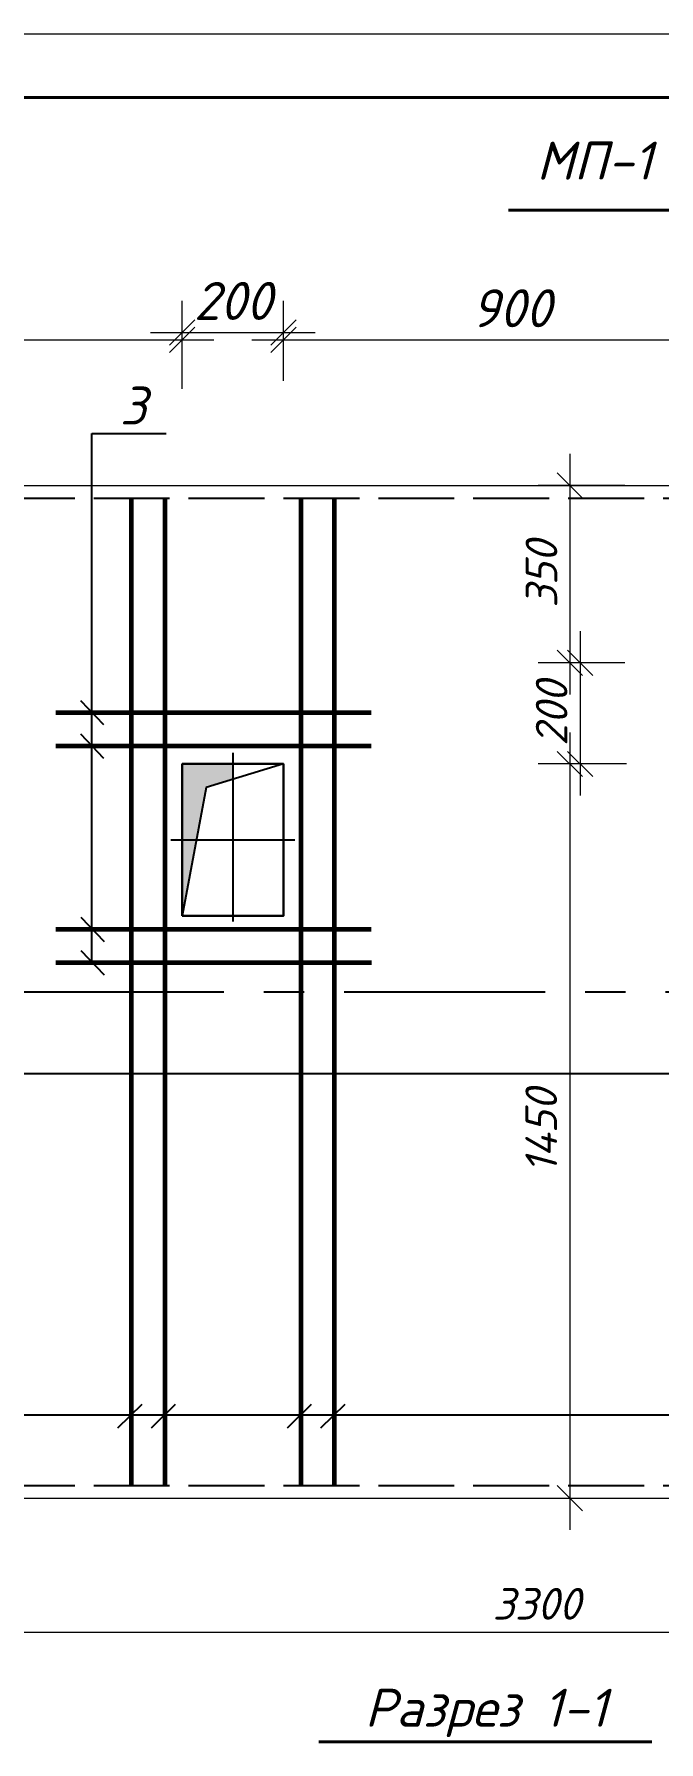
# Model space of a CAD drawing. Extents: x 108150 to 142535, y -18867 to -9422.
# Drawn here: x 140535.1 to 140584.5, y -15930.4 to -15795.5 of the extents above; entities that cross this region are included whole.
import ezdxf

# ---------------------------------------------------------------- set-up
doc = ezdxf.new("R2010")
doc.units = 0
doc.header["$MEASUREMENT"] = 0
doc.header["$PDMODE"] = 32
doc.header["$PDSIZE"] = 0.6
doc.linetypes.add('ACAD_ISO02W100', pattern=[15, 12, -3])
doc.linetypes.add('CENTER', pattern=[50.800000000000004, 31.75, -6.349999999999999, 6.349999999999999, -6.349999999999999])
for name, color, linetype, lineweight in [('Выносные', 8, 'Continuous', 15), ('Основные', 4, 'Continuous', 40), ('Разм.', 8, 'Continuous', 15), ('РАЗМЕРЫ', 8, 'Continuous', 30), ('Существующ', 7, 'Continuous', 15), ('Текст', 2, 'Continuous', 15)]:
    doc.layers.add(name, color=color, linetype=linetype, lineweight=lineweight)
doc.styles.add('ГОСТ2.5', font='isocpeur.ttf', dxfattribs={"oblique": 15, "height": 2.5})
doc.styles.add('ГОСТ3', font='isocpeur.ttf', dxfattribs={"oblique": 15, "height": 3})
doc.styles.add('ГОСТ3.5', font='isocpeur.ttf', dxfattribs={"oblique": 15, "height": 3.5})
doc.dimstyles.new('50', dxfattribs={"dimtxt": 3.5, "dimasz": 2, "dimexe": 2.5, "dimexo": 1, "dimgap": 1, "dimtad": 1, "dimdec": 0, "dimlfac": 50, "dimtxsty": 'ГОСТ3.5', "dimblk": 'ARCHTICK', "dimcen": 2.5, "dimdle": 2.5, "dimclrd": 256, "dimclre": 256, "dimclrt": 2, "dimadec": 3, "dimazin": 0, "dimtfac": 1, "dimtdec": 0, "dimtmove": 1, "dimatfit": 3, "dimldrblk": 'DOTSMALL', "dimfxl": 1, "dimlwd": -1, "dimlwe": -1, "dimarcsym": 0})

# ---------------------------------------------------------------- blocks, each defined once
blk = doc.blocks.new('_Oblique')
at = {"color": 0, "linetype": 'ByBlock', "lineweight": -2}
blk.add_line((-0.5, -0.5), (0.5, 0.5), dxfattribs=at)
blk = doc.blocks.new('*D4386')
at = {"layer": 'Defpoints', "color": 0, "lineweight": 0, "ltscale": 0.5, "transparency": 16777216}
for p in [(140546.8253052008, -15819.62330848028), (140508.8253052008, -15824.28083541479), (140546.8253052008, -15824.49596714184)]:
    blk.add_point(p, dxfattribs=at)
at = {"layer": 'Разм.', "ltscale": 0.5, "transparency": 16777216}
for p, q in [((140508.8253052008, -15823.28083541479), (140508.8253052008, -15817.12330848028)), ((140546.8253052008, -15823.49596714184), (140546.8253052008, -15817.12330848028)), ((140506.3253052008, -15819.62330848028), (140549.3253052008, -15819.62330848028))]:
    blk.add_line(p, q, dxfattribs=at)
at = {"layer": 'Разм.', "ltscale": 0.5, "transparency": 16777216, "xscale": 2, "yscale": 2, "zscale": 2, "rotation": 180}
blk.add_blockref('_Oblique', (140508.8253052008, -15819.62330848028), dxfattribs=at)
at = {"layer": 'Разм.', "ltscale": 0.5, "transparency": 16777216, "xscale": 2, "yscale": 2, "zscale": 2}
blk.add_blockref('_Oblique', (140546.8253052008, -15819.62330848028), dxfattribs=at)
at = {"layer": 'Разм.', "color": 2, "lineweight": 40, "ltscale": 0.5, "transparency": 16777216, "insert": (140527.8253052008, -15817.12330848028), "char_height": 3, "attachment_point": 5, "style": 'ГОСТ3'}
blk.add_mtext('950', dxfattribs=at)
blk = doc.blocks.new('_DotSmall')
at = {"color": 0, "linetype": 'ByBlock', "lineweight": 15, "const_width": 0.5}
blk.add_lwpolyline([(-0.0625, 0, 1), (0.0625, 0, 1)], format="xyb", close=True, dxfattribs=at)
blk = doc.blocks.new('*D4387')
at = {"layer": 'Defpoints', "color": 0, "lineweight": 0, "ltscale": 0.5, "transparency": 16777216}
for p in [(140554.8253052008, -15819.04818759628), (140546.8253052008, -15824.49596714184), (140554.8253052008, -15823.85768881303)]:
    blk.add_point(p, dxfattribs=at)
at = {"layer": 'Разм.', "ltscale": 0.5, "transparency": 16777216}
for p, q in [((140546.8253052008, -15823.49596714184), (140546.8253052008, -15816.54818759628)), ((140554.8253052008, -15822.85768881303), (140554.8253052008, -15816.54818759628)), ((140544.3253052008, -15819.04818759628), (140557.3253052008, -15819.04818759628))]:
    blk.add_line(p, q, dxfattribs=at)
at = {"layer": 'Разм.', "ltscale": 0.5, "transparency": 16777216, "xscale": 2, "yscale": 2, "zscale": 2, "rotation": 180}
blk.add_blockref('_Oblique', (140546.8253052008, -15819.04818759628), dxfattribs=at)
at = {"layer": 'Разм.', "ltscale": 0.5, "transparency": 16777216, "xscale": 2, "yscale": 2, "zscale": 2}
blk.add_blockref('_Oblique', (140554.8253052008, -15819.04818759628), dxfattribs=at)
at = {"layer": 'Разм.', "color": 2, "lineweight": 40, "ltscale": 0.5, "transparency": 16777216, "insert": (140550.8253052008, -15816.54818759628), "char_height": 3, "attachment_point": 5, "style": 'ГОСТ3'}
blk.add_mtext('200', dxfattribs=at)
blk = doc.blocks.new('*D4388')
at = {"layer": 'Defpoints', "color": 0, "lineweight": 0, "ltscale": 0.5, "transparency": 16777216}
for p in [(140590.8252479392, -15819.62415321034), (140554.8253052008, -15823.41312829547), (140590.8252479392, -15823.45242937889)]:
    blk.add_point(p, dxfattribs=at)
at = {"layer": 'Разм.', "ltscale": 0.5, "transparency": 16777216}
for p, q in [((140554.8253052008, -15822.41312829547), (140554.8253052008, -15817.12415321034)), ((140590.8252479392, -15822.45242937889), (140590.8252479392, -15817.12415321034)), ((140552.3253052008, -15819.62415321034), (140593.3252479392, -15819.62415321034))]:
    blk.add_line(p, q, dxfattribs=at)
at = {"layer": 'Разм.', "ltscale": 0.5, "transparency": 16777216, "xscale": 2, "yscale": 2, "zscale": 2, "rotation": 180}
blk.add_blockref('_Oblique', (140554.8253052008, -15819.62415321034), dxfattribs=at)
at = {"layer": 'Разм.', "ltscale": 0.5, "transparency": 16777216, "xscale": 2, "yscale": 2, "zscale": 2}
blk.add_blockref('_Oblique', (140590.8252479392, -15819.62415321034), dxfattribs=at)
at = {"layer": 'Разм.', "color": 2, "lineweight": 40, "ltscale": 0.5, "transparency": 16777216, "insert": (140572.82527657, -15817.12415321034), "char_height": 3, "attachment_point": 5, "style": 'ГОСТ3'}
blk.add_mtext('900', dxfattribs=at)
blk = doc.blocks.new('*D4392')
at = {"layer": 'Defpoints', "color": 0, "lineweight": 0, "ltscale": 0.5, "transparency": 16777216}
for p in [(140508.8253052008, -15911.13377771203), (140640.8253052008, -15911.13377771203), (140640.8253052008, -15921.73647415687)]:
    blk.add_point(p, dxfattribs=at)
at = {"layer": 'Разм.', "ltscale": 0.5, "transparency": 16777216}
for p, q in [((140508.8253052008, -15912.13377771203), (140508.8253052008, -15924.23647415687)), ((140640.8253052008, -15912.13377771203), (140640.8253052008, -15924.23647415687)), ((140506.3253052008, -15921.73647415687), (140643.3253052008, -15921.73647415687))]:
    blk.add_line(p, q, dxfattribs=at)
at = {"layer": 'Разм.', "ltscale": 0.5, "transparency": 16777216, "xscale": 2, "yscale": 2, "zscale": 2, "rotation": 180}
blk.add_blockref('_Oblique', (140508.8253052008, -15921.73647415687), dxfattribs=at)
at = {"layer": 'Разм.', "ltscale": 0.5, "transparency": 16777216, "xscale": 2, "yscale": 2, "zscale": 2}
blk.add_blockref('_Oblique', (140640.8253052008, -15921.73647415687), dxfattribs=at)
at = {"layer": 'Разм.', "color": 2, "lineweight": 40, "ltscale": 0.5, "transparency": 16777216, "insert": (140574.8253052008, -15919.48647415687), "char_height": 2.5, "attachment_point": 5, "style": 'ГОСТ2.5'}
blk.add_mtext('3300', dxfattribs=at)
blk = doc.blocks.new('*D4393')
at = {"layer": 'Defpoints', "color": 0, "lineweight": 0, "ltscale": 0.5, "transparency": 16777216}
for p in [(140582.7968860812, -15831.13377771204), (140577.4671205432, -15845.13377771204), (140582.7968860812, -15845.13377771204)]:
    blk.add_point(p, dxfattribs=at)
at = {"layer": 'Разм.', "ltscale": 0.5, "transparency": 16777216}
for p, q in [((140577.4671205432, -15828.63377771204), (140577.4671205432, -15847.63377771204)), ((140581.7968860812, -15831.13377771204), (140574.9671205432, -15831.13377771204)), ((140581.7968860812, -15845.13377771204), (140574.9671205432, -15845.13377771204))]:
    blk.add_line(p, q, dxfattribs=at)
at = {"layer": 'Разм.', "ltscale": 0.5, "transparency": 16777216, "xscale": 2, "yscale": 2, "zscale": 2}
for p, rotation in [((140577.4671205432, -15831.13377771204), 90), ((140577.4671205432, -15845.13377771204), 270)]:
    blk.add_blockref('_Oblique', p, dxfattribs=dict(at, rotation=rotation))
at = {"layer": 'Разм.', "color": 2, "lineweight": 40, "ltscale": 0.5, "transparency": 16777216, "insert": (140575.2171205431, -15838.13377771207), "char_height": 2.5, "attachment_point": 5, "rotation": 90, "style": 'ГОСТ2.5'}
blk.add_mtext('350', dxfattribs=at)
blk = doc.blocks.new('*D4394')
at = {"layer": 'Defpoints', "color": 0, "lineweight": 0, "ltscale": 0.5, "transparency": 16777216}
for p in [(140581.7653374191, -15845.13377771204), (140578.2670843285, -15853.13377771204), (140582.9438046807, -15853.13377771204)]:
    blk.add_point(p, dxfattribs=at)
at = {"layer": 'Разм.', "ltscale": 0.5, "transparency": 16777216}
for p, q in [((140578.2670843285, -15842.63377771204), (140578.2670843285, -15855.63377771204)), ((140580.7653374191, -15845.13377771204), (140575.7670843285, -15845.13377771204)), ((140581.9438046807, -15853.13377771204), (140575.7670843285, -15853.13377771204))]:
    blk.add_line(p, q, dxfattribs=at)
at = {"layer": 'Разм.', "ltscale": 0.5, "transparency": 16777216, "xscale": 2, "yscale": 2, "zscale": 2}
for p, rotation in [((140578.2670843285, -15845.13377771204), 90), ((140578.2670843285, -15853.13377771204), 270)]:
    blk.add_blockref('_Oblique', p, dxfattribs=dict(at, rotation=rotation))
at = {"layer": 'Разм.', "color": 2, "lineweight": 40, "ltscale": 0.5, "transparency": 16777216, "insert": (140576.0170843264, -15849.13377771203), "char_height": 2.5, "attachment_point": 5, "rotation": 90, "style": 'ГОСТ2.5'}
blk.add_mtext('200', dxfattribs=at)
blk = doc.blocks.new('*D4395')
at = {"layer": 'Defpoints', "color": 0, "lineweight": 0, "ltscale": 0.5, "transparency": 16777216}
for p in [(140582.9438046807, -15853.13377771204), (140577.447474223, -15911.13377771204), (140577.4474742245, -15911.13377771204)]:
    blk.add_point(p, dxfattribs=at)
at = {"layer": 'Разм.', "ltscale": 0.5, "transparency": 16777216}
for p, q in [((140577.4474742245, -15850.63377771204), (140577.4474742245, -15913.63377771204)), ((140581.9438046807, -15853.13377771204), (140574.9474742245, -15853.13377771204)), ((140578.447474223, -15911.13377771204), (140579.9474742245, -15911.13377771204))]:
    blk.add_line(p, q, dxfattribs=at)
at = {"layer": 'Разм.', "ltscale": 0.5, "transparency": 16777216, "xscale": 2, "yscale": 2, "zscale": 2}
for p, rotation in [((140577.4474742245, -15853.13377771204), 90), ((140577.4474742245, -15911.13377771204), 270)]:
    blk.add_blockref('_Oblique', p, dxfattribs=dict(at, rotation=rotation))
at = {"layer": 'Разм.', "color": 2, "lineweight": 40, "ltscale": 0.5, "transparency": 16777216, "insert": (140575.1974742245, -15882.13377771207), "char_height": 2.5, "attachment_point": 5, "rotation": 90, "style": 'ГОСТ2.5'}
blk.add_mtext('1450', dxfattribs=at)

msp = doc.modelspace()

# ---------------------------------------------------------------- hatches: boundary and pattern name
at = {"layer": 'РАЗМЕРЫ', "lineweight": 25, "ltscale": 0.5}
for points in [[(140546.8253052008, -15853.13377771203), (140546.8253052008, -15859.13377771203), (140547.9480030943, -15859.13377771203), (140548.7255470461, -15854.97837336224), (140550.8253052008, -15854.34339658779), (140550.8253052008, -15853.13377771203)], [(140547.9480030943, -15859.13377771203), (140546.8253052008, -15859.13377771203), (140546.8253052008, -15865.13377771203)]]:
    msp.add_hatch(color=4, dxfattribs=at).paths.add_polyline_path(points)

# ---------------------------------------------------------------- linework, layer by layer
at = {"color": 2, "lineweight": 40}
for p, q in [((140572.6098834767, -15809.37292997681), (140588.1994710673, -15809.37292997681)), ((140557.6189183636, -15930.39317536682), (140583.9519542955, -15930.39317536682))]:
    msp.add_line(p, q, dxfattribs=at)
at = {"layer": 'Выносные'}
msp.add_line((140878.8433986089, -15795.47008688331), (140458.8433986089, -15795.47008688331), dxfattribs=at)
msp.add_line((140878.8433986089, -15795.47008688331), (140458.8433986089, -15795.47008688331), dxfattribs=at)
at = {"layer": 'Основные'}
msp.add_line((140873.8433986089, -15800.47008688331), (140478.8433986089, -15800.47008688331), dxfattribs=at)
msp.add_line((140873.8433986089, -15800.47008688331), (140478.8433986089, -15800.47008688331), dxfattribs=at)
at = {"layer": 'РАЗМЕРЫ', "color": 8, "lineweight": 25, "ltscale": 0.5}
for p, q in [((140539.689246199, -15868.7843733202), (140539.689246199, -15827.01913733643)), ((140539.689246199, -15827.01913733643), (140545.5655614034, -15827.01913733643)), ((140538.7699622138, -15848.11030738943), (140540.6085301842, -15850.02345291574)), ((140538.7699622138, -15850.75030739002), (140540.6085301842, -15852.66345291541)), ((140554.8253052008, -15853.13377771203), (140548.7255470461, -15854.97837336224)), ((140548.7255470461, -15854.97837336224), (140546.8253052008, -15865.13377771203)), ((140538.8099565049, -15865.23378116873), (140540.6485244752, -15867.14692669504)), ((140538.8099565049, -15867.87378116839), (140540.6485244752, -15869.7869266947)), ((140597.2829934106, -15877.61063760102), (140503.1818718703, -15877.61054974378)), ((140630.815737303, -15904.58157578718), (140503.1818718703, -15904.58157578718)), ((140541.7339134614, -15905.58650921986), (140543.6553545917, -15903.71429088388)), ((140544.3824206243, -15905.5865005092), (140546.3038617556, -15903.71428217322)), ((140555.1310579001, -15905.58650921986), (140557.0524990313, -15903.71429088388)), ((140557.7795613796, -15905.58650921986), (140559.7010025109, -15903.71429088388))]:
    msp.add_line(p, q, dxfattribs=at)
at = {"layer": 'РАЗМЕРЫ', "linetype": 'ACAD_ISO02W100', "lineweight": 25, "ltscale": 0.5}
for p, q in [((140509.8253052008, -15832.13377771203), (140639.8253052008, -15832.13377771203)), ((140509.8253052008, -15910.13377771203), (140639.8253052008, -15910.13377771203))]:
    msp.add_line(p, q, dxfattribs=at)
at = {"layer": 'РАЗМЕРЫ', "lineweight": 60, "ltscale": 0.5}
for p, q in [((140542.7934968757, -15832.13377771203), (140542.7934968757, -15910.13377771203)), ((140545.4417986229, -15832.13377771203), (140545.4420551544, -15910.13377771203)), ((140556.1906413144, -15832.13377771203), (140556.1906413144, -15910.13377771203)), ((140558.8389433286, -15832.13377771203), (140558.839194927, -15910.13377771203)), ((140536.8249845371, -15849.06688015212), (140561.7594372673, -15849.06688015212)), ((140536.8249845371, -15851.70688015178), (140561.768933633, -15851.70688015178)), ((140536.8329294628, -15866.19035393142), (140561.7682399905, -15866.19035393142)), ((140536.8341543662, -15868.83035393201), (140561.7704336696, -15868.83035393201))]:
    msp.add_line(p, q, dxfattribs=at)
at = {"layer": 'РАЗМЕРЫ', "color": 8, "linetype": 'CENTER', "lineweight": 25, "ltscale": 0.5}
for p, q in [((140550.8253052008, -15852.24436102018), (140550.8253052008, -15865.56719627746)), ((140545.9318717445, -15859.13377771203), (140555.721936288, -15859.13377771203))]:
    msp.add_line(p, q, dxfattribs=at)
at = {"layer": 'РАЗМЕРЫ', "linetype": 'CENTER', "lineweight": 25, "ltscale": 0.5}
msp.add_line((140508.8253052008, -15871.13377771203), (140640.8253052008, -15871.13377771203), dxfattribs=at)
at = {"layer": 'РАЗМЕРЫ', "color": 4, "lineweight": 30, "ltscale": 0.5}
msp.add_lwpolyline([(140546.8253052008, -15865.13377771203), (140554.8253052008, -15865.13377771203), (140554.8253052008, -15853.13377771203), (140546.8253052008, -15853.13377771203)], close=True, dxfattribs=at)
at = {"layer": 'Существующ'}
for p, q in [((140508.8253052008, -15831.13377771203), (140640.8253052008, -15831.13377771203)), ((140508.8253052008, -15911.13377771203), (140640.8253052008, -15911.13377771203))]:
    msp.add_line(p, q, dxfattribs=at)

# ---------------------------------------------------------------- texts
at = {"layer": 'Текст', "style": 'ГОСТ3', "oblique": 15}
for s, p in [('МП-1', (140574.8275396355, -15806.96489488569)), ('3', (140541.8915959363, -15826.31747864143)), ('Разрез 1-1', (140561.2472320308, -15929.19921935957))]:
    msp.add_text(s, height=3, dxfattribs=at).set_placement(p)

# ---------------------------------------------------------------- dimensions: what is measured, and where the dimension line sits
at = {"layer": 'Разм.', "color": 1, "lineweight": 40, "ltscale": 0.5}
for base, p1, p2, text, override, picture, middle in [((140546.8253052008, -15819.62330848028), (140508.8253052008, -15824.28083541479), (140546.8253052008, -15824.49596714184), '950', {"dimtxsty": 'ГОСТ3', "dimblk1": 'Oblique', "dimblk2": 'Oblique', "dimsah": 1}, '*D4386', (140527.8253052008, -15817.12330848028)), ((140640.8253052008, -15921.73647415687), (140508.8253052008, -15911.13377771203), (140640.8253052008, -15911.13377771203), '3300', {"dimtxsty": 'ГОСТ2.5', "dimblk1": 'Oblique', "dimblk2": 'Oblique', "dimsah": 1}, '*D4392', (140574.8253052008, -15919.48647415687))]:
    dim = msp.add_linear_dim(base=base, p1=p1, p2=p2, text=text, dimstyle='50', override=override, dxfattribs=at)
    dim.commit()
    dim.dimension.update_dxf_attribs({"geometry": picture, "text_midpoint": middle})
for base, p1, p2, text, picture, middle in [((140554.8253052008, -15819.04818759628), (140546.8253052008, -15824.49596714184), (140554.8253052008, -15823.85768881303), '200', '*D4387', (140550.8253052008, -15819.04818759628)), ((140590.8252479392, -15819.62415321034), (140554.8253052008, -15823.41312829547), (140590.8252479392, -15823.45242937889), '900', '*D4388', (140572.82527657, -15819.62415321034))]:
    dim = msp.add_linear_dim(base=base, p1=p1, p2=p2, text=text, dimstyle='50', override={"dimtxsty": 'ГОСТ3', "dimblk1": 'Oblique', "dimblk2": 'Oblique', "dimsah": 1}, dxfattribs=at)
    dim.commit()
    dim.dimension.update_dxf_attribs({"geometry": picture, "text_midpoint": middle, "dimtype": 160})
for base, p1, p2, text, picture, middle in [((140577.4671205432, -15845.13377771204), (140582.7968860811, -15831.13377771203), (140582.7968860811, -15845.13377771203), '350', '*D4393', (140575.2171205431, -15838.13377771207)), ((140577.4474742245, -15911.13377771204), (140582.9438046806, -15853.13377771203), (140577.4474742229, -15911.13377771203), '1450', '*D4395', (140575.1974742245, -15882.13377771207))]:
    dim = msp.add_linear_dim(base=base, p1=p1, p2=p2, angle=90, text=text, dimstyle='50', override={"dimtxsty": 'ГОСТ2.5', "dimblk1": 'Oblique', "dimblk2": 'Oblique', "dimsah": 1}, dxfattribs=at)
    dim.commit()
    dim.dimension.update_dxf_attribs({"geometry": picture, "text_midpoint": middle})
dim = msp.add_linear_dim(base=(140578.2670843285, -15853.13377771204), p1=(140581.765337419, -15845.13377771203), p2=(140582.9438046806, -15853.13377771203), angle=90, text='200', dimstyle='50', override={"dimtxsty": 'ГОСТ2.5', "dimblk1": 'Oblique', "dimblk2": 'Oblique', "dimsah": 1}, dxfattribs=at)
dim.commit()
dim.dimension.update_dxf_attribs({"geometry": '*D4394', "text_midpoint": (140578.2670843264, -15849.13377771203), "dimtype": 160})

doc.saveas('drawing.dxf')
